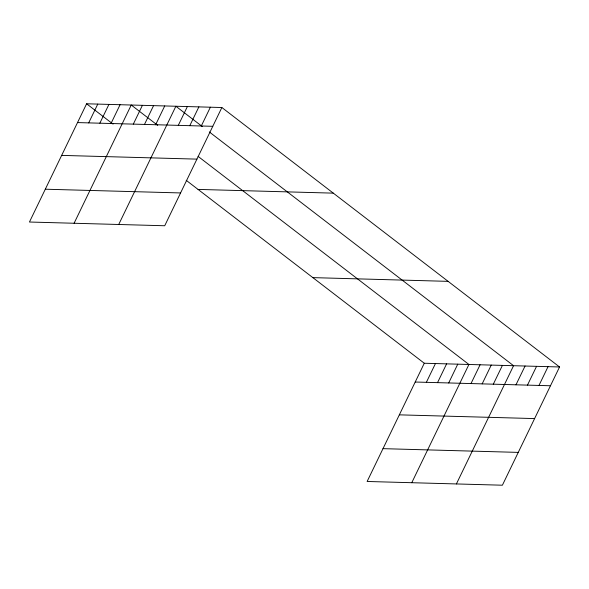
<?xml version="1.0" encoding="UTF-8"?>
<svg xmlns="http://www.w3.org/2000/svg" width="589" height="589" viewBox="0 0 589 589"><rect width="100%" height="100%" fill="white"/><g stroke="black" fill="none" stroke-linecap="round" stroke-linejoin="round"><path stroke-width="0.88" d="M221.869 107.522L86.605 103.789L29.45 222.024L164.714 225.756L221.869 107.522L559.55 366.976L502.395 485.211L367.131 481.478L424.286 363.244L559.55 366.976M88.689 122.88L97.767 104.098M99.843 123.189L108.928 104.408M111.004 123.499L120.082 104.717M74.089 223.26L131.244 105.019L157.712 125.354M133.32 124.117L142.405 105.328M144.482 124.426L153.56 105.637M155.643 124.728L164.721 105.946M118.72 224.49L175.883 106.256L202.344 126.591M178.298 125.354L187.376 106.572M189.791 125.678L198.876 106.889M201.291 125.994L210.376 107.205M426.362 382.335L435.448 363.553M437.524 382.644L446.609 363.855M448.685 382.953L457.763 364.164M411.77 482.708L468.925 364.473L198.103 156.394M471.001 383.564L480.087 364.782M482.163 383.873L491.241 365.092M493.317 384.183L502.402 365.401M456.401 483.937L513.564 365.703L209.309 131.943M515.979 384.808L525.057 366.019M527.472 385.125L536.557 366.343M538.972 385.442L548.05 366.66M77.527 122.578L212.791 126.311M61.661 155.393L196.925 159.126M198.044 189.408L333.308 193.14M45.316 189.209L180.58 192.942M312.855 277.625L448.119 281.358M415.208 382.025L550.472 385.758M399.342 414.847L534.606 418.58M382.997 448.656L518.261 452.389M86.605 103.789L113.073 124.124M186.205 180.315L424.286 363.244"/></g></svg>
